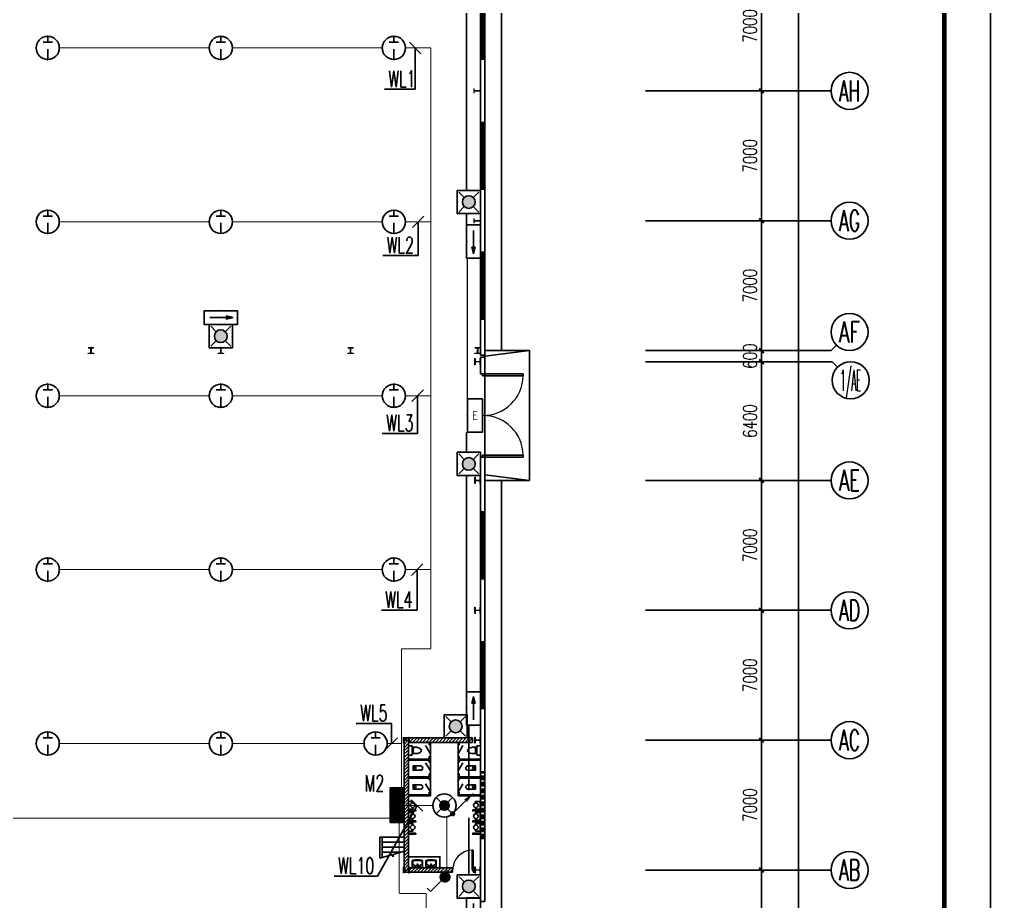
# Model space of a CAD drawing. Extents: x -496980 to 486425, y -292187 to -29437.
# Drawn here: x -43175 to 9196, y -118144 to -70594 of the extents above; entities that cross this region are included whole.
import ezdxf
from ezdxf.enums import TextEntityAlignment as Align

# ---------------------------------------------------------------- set-up
doc = ezdxf.new("R2010")
doc.units = 0
doc.header["$LTSCALE"] = 1000
doc.header["$MEASUREMENT"] = 0
doc.linetypes.add('CENTER2', pattern=[1.125, 0.75, -0.125, 0.125, -0.125])
doc.linetypes.add('DASH', pattern=[0.35, 0.25, -0.1])
for name, color, linetype in [('AXIS', 3, 'Continuous'), ('AXIS_TEXT', 7, 'Continuous'), ('DIM-照明', 3, 'Continuous'), ('EQUIP-照明', 3, 'Continuous'), ('EQUIP-箱柜', 3, 'Continuous'), ('LVTRY', 6, 'Continuous'), ('LWIRE', 4, 'Continuous'), ('PUB_HATCH', 8, 'Continuous'), ('PUB_TITLE', 4, 'Continuous'), ('STAIR', 2, 'Continuous'), ('TEL_TEXT', 7, 'Continuous'), ('WALL', 9, 'Continuous'), ('WINDOW', 4, 'Continuous'), ('WIRE-应急', 1, 'CENTER2'), ('WIRE-照明', 4, 'Continuous'), ('ZDH', 7, 'Continuous'), ('洁具', 7, 'Continuous')]:
    doc.layers.add(name, color=color, linetype=linetype)
doc.layers.add('STXT_XG_THIN', color=2, linetype='Continuous', lineweight=0)
doc.styles.add('_TCH_AXIS', font='COMPLEX', dxfattribs={"bigfont": 'GBCBIG'})
doc.styles.add('_TCH_DIM_T3', font='SIMPLEX', dxfattribs={"width": 0.705882, "bigfont": 'GBCBIG'})
doc.styles.add('_TEL_ATTDEF', font='GBENOR', dxfattribs={"width": 0.8, "height": 3, "bigfont": 'GBCBIG'})
doc.styles.add('_TEL_DIM', font='SIMPLEX', dxfattribs={"width": 0.8, "height": 3.5, "bigfont": 'HZTXT'})
doc.styles.add('COMPLEX', font='COMPLEX')
doc.styles.add('hztxt', font='SIMPLEX', dxfattribs={"width": 0.8, "height": 3.5, "bigfont": 'HZTXT'})
doc.styles.get("Standard").update_dxf_attribs({"font": 'gbenor.shx', "bigfont": 'gbcbig.shx'})
doc.dimstyles.new('_TCH_ARCH&&250', dxfattribs={"dimtxt": 743.75, "dimasz": 250, "dimexe": 625, "dimexo": 750, "dimgap": 250, "dimtad": 1, "dimdec": 0, "dimzin": 0, "dimdsep": 46, "dimtxsty": '_TCH_DIM_T3', "dimblk": 'ARCHTICK', "dimcen": 0.09, "dimclrt": 7, "dimazin": 2, "dimtfac": 1, "dimtdec": 0, "dimtix": 1, "dimtmove": 2, "dimatfit": 3, "dimfxl": 0, "dimtolj": 1, "dimtzin": 0, "dimarcsym": 0})
pattern_1 = [(45, (0, 89.76), (-88.38838, 88.38838), [])]

# ---------------------------------------------------------------- blocks, each defined once
blk = doc.blocks.new('_LV1')
for p, q in [((-280, 0), (280, 0)), ((-280, 0), (-280, -361)), ((280, 0), (280, -361)), ((-280, -29), (280, -29)), ((-251, -356), (-251, -214)), ((0, -29), (-90, -29)), ((-90, -29), (90, -29)), ((251, -356), (251, -215))]:
    blk.add_line(p, q)
for centre, radius in [((-139, -69), 15), ((1, -182), 24.9), ((0, -57), 8), ((139, -69), 15)]:
    blk.add_circle(centre, radius)
for centre, radius, start, end in [((-224, -361), 56, 180, 263.481), ((-223, -214), 28, 133.1543, 180), ((-223, -356), 28, 180, 263.4984), ((0, -452), 354, 46.7581, 133.1543), ((0, 1600), 2029, 263.481, 276.519), ((0, 1600), 1997, 263.4984, 276.5122), ((223, -356), 28, 276.5122, 0), ((224, -361), 56, 276.519, 0), ((223, -215), 28, 0, 46.7581)]:
    blk.add_arc(centre, radius, start, end)
blk = doc.blocks.new('$equip$00002828')
for p, q in [((0.354, 0.354), (-0.354, -0.354)), ((-0.354, 0.354), (0.354, -0.354))]:
    blk.add_line(p, q)
at = {"const_width": 0.04}
blk.add_lwpolyline([(0.5, 0, -1), (-0.5, 0, -1), (0.5, 0, 1)], format="xyb", dxfattribs=at)
for radius in [0.5, 0.2]:
    blk.add_circle((0, 0), radius)
for p in [(0, 0.5), (-0.5, 0), (0.5, 0), (0, -0.5)]:
    blk.add_point(p)
for points in [[(-0.173, 0.1), (0.173, 0.1), (-0.2, 0), (0.2, 0)], [(-0.173, -0.1), (0.173, -0.1), (-0.2, 0), (0.2, 0)], [(-0.1, 0.173), (0.1, 0.173), (-0.173, 0.1), (0.173, 0.1)], [(0, 0.2), (0, 0.2), (-0.1, 0.173), (0.1, 0.173)], [(-0.1, -0.173), (0.1, -0.173), (-0.173, -0.1), (0.173, -0.1)], [(0, -0.2), (0, -0.2), (-0.1, -0.173), (0.1, -0.173)]]:
    blk.add_solid(points)
at = {"color": 7, "style": '_TEL_DIM', "flags": 1}
for tag in ['A', 'REMARK']:
    blk.add_attdef(tag, text='', height=0.00002, dxfattribs=at).set_placement((0, 0), align=Align.MIDDLE_CENTER)
blk = doc.blocks.new('$equip$00001962')
for p, q in [((0.147, 0.356), (0.625, 0.833)), ((0.625, 0.833), (0.766, 0.692))]:
    blk.add_line(p, q)
blk.add_circle((0, 0.208), 0.208)
for p in [(-0.208, 0.208), (0, 0.417), (0, 0), (0.208, 0.208)]:
    blk.add_point(p)
for points in [[(-0.18, 0.313), (0.18, 0.313), (-0.208, 0.208), (0.208, 0.208)], [(-0.18, 0.104), (0.18, 0.104), (-0.208, 0.208), (0.208, 0.208)], [(-0.104, 0.389), (0.104, 0.389), (-0.18, 0.313), (0.18, 0.313)], [(-0.104, 0.028), (0.104, 0.028), (-0.18, 0.104), (0.18, 0.104)], [(0, 0.417), (0, 0.417), (-0.104, 0.389), (0.104, 0.389)], [(0, 0), (0, 0), (-0.104, 0.028), (0.104, 0.028)]]:
    blk.add_solid(points)
at = {"layer": 'TEL_TEXT', "style": '_TEL_DIM', "flags": 1}
blk.add_attdef('A', text='', height=0.00002, dxfattribs=at).set_placement((0, 0), align=Align.MIDDLE_CENTER)
blk = doc.blocks.new('$equip$00002846')
for p, q in [((0, 0.5), (0, 0.25)), ((-0.2, 0.25), (0.2, 0.25)), ((0, -0.05), (0, -0.5))]:
    blk.add_line(p, q)
at = {"const_width": 0.04}
blk.add_lwpolyline([(0.5, 0, -1), (-0.5, 0, -1), (0.5, 0, -1.723757)], format="xyb", dxfattribs=at)
blk.add_circle((0, 0), 0.5)
for p in [(0, 0.5), (-0.5, 0), (0.5, 0), (0, -0.5)]:
    blk.add_point(p)
at = {"color": 7, "style": '_TEL_DIM', "flags": 1}
for tag in ['A', 'REMARK']:
    blk.add_attdef(tag, text='', height=0.00002, dxfattribs=at).set_placement((0, 0), align=Align.MIDDLE_CENTER)
blk = doc.blocks.new('$TelecSys$00000079')
for p, q in [((0.7, 0.7), (0, 0)), ((0.104, 0.104), (0.104, 0.104)), ((-0.104, -0.104), (-0.104, -0.104))]:
    blk.add_line(p, q)
at = {"const_width": 0.142}
blk.add_lwpolyline([(-0.071, 0, 1), (0.071, 0, 1)], format="xyb", close=True, dxfattribs=at)
blk.add_solid([(0.63, 0.77), (0.77, 0.63), (1.15, 1.15)])
at = {"width": 0.8, "flags": 9}
blk.add_attdef('A', (0, 0), '', height=0.00002, dxfattribs=at)
blk = doc.blocks.new('*X30')
at = {"color": 0}
for p, q in [((-250, 33), (-83, 200)), ((-250, 68), (-118, 200)), ((-250, 104), (-154, 200)), ((-250, 139), (-189, 200)), ((-250, 174), (-224, 200)), ((-247, 0), (-47, 200)), ((-212, 0), (-12, 200)), ((-177, 0), (23, 200)), ((-141, 0), (59, 200)), ((-106, 0), (94, 200)), ((-71, 0), (129, 200)), ((-35, 0), (165, 200)), ((0, 0), (200, 200)), ((35, 0), (235, 200)), ((71, 0), (250, 179)), ((106, 0), (250, 144)), ((141, 0), (250, 109)), ((177, 0), (250, 73)), ((212, 0), (250, 38)), ((247, 0), (250, 3))]:
    blk.add_line(p, q, dxfattribs=at)
blk = doc.blocks.new('$equip$00002943')
for p, q in [((-0.75, 0.6), (-0.75, 0)), ((0.75, 0.6), (-0.75, 0.6)), ((0.75, 0), (0.75, 0.6)), ((-0.75, 0), (0.75, 0))]:
    blk.add_line(p, q)
for points, const_width in [([(-0.75, 0.3), (0.75, 0.3)], 0.6), ([(-0.75, 0.6), (-0.75, 0), (0.75, 0), (0.75, 0.6), (-0.75, 0.6), (-0.75, 0)], 0.04)]:
    blk.add_lwpolyline(points, dxfattribs=dict(const_width=const_width))
for p in [(0, 0.6), (-0.75, 0.3), (0, 0), (0.75, 0.3)]:
    blk.add_point(p)
at = {"xscale": 0.00300000000061118, "yscale": 0.00300000000061118, "zscale": 0.003}
blk.add_blockref('*X30', (0, 0), dxfattribs=at)
at = {"color": 7, "style": '_TEL_DIM', "flags": 1}
for tag in ['A', 'REMARK']:
    blk.add_attdef(tag, text='', height=0.00002, dxfattribs=at).set_placement((0, 0), align=Align.MIDDLE_CENTER)
blk = doc.blocks.new('$equip$00002534')
for p, q in [((-0.72, 0.66), (-0.72, 0)), ((0.72, 0.66), (-0.72, 0.66)), ((0.72, 0), (0.72, 0.66)), ((-0.72, 0), (0.72, 0))]:
    blk.add_line(p, q)
at = {"const_width": 0.04}
blk.add_lwpolyline([(-0.72, 0.66), (-0.72, 0), (0.72, 0), (0.72, 0.66), (-0.72, 0.66), (-0.72, 0)], dxfattribs=at)
for p in [(0, 0.66), (-0.72, 0.33), (0, 0), (0.72, 0.33)]:
    blk.add_point(p)
at = {"color": 7, "style": '_TEL_DIM'}
blk.add_attdef('$TEXT$', text='', height=0.4, dxfattribs=at).set_placement((0, 0.33), align=Align.MIDDLE_CENTER)
at = {"color": 7, "style": '_TEL_DIM', "flags": 1}
blk.add_attdef('A', text='', height=0.00002, dxfattribs=at).set_placement((0, 0), align=Align.MIDDLE_CENTER)
blk = doc.blocks.new('$equip$00002604')
blk.add_hatch(color=256).paths.add_polyline_path([(0.275, 0.5, 1), (-0.274, 0.5, 1)])
for p, q in [((-0.429, 0.929), (-0.194, 0.694)), ((0.194, 0.694), (0.429, 0.929)), ((-0.429, 0.071), (-0.194, 0.306)), ((0.194, 0.306), (0.429, 0.071))]:
    blk.add_line(p, q)
at = {"const_width": 0.04}
blk.add_lwpolyline([(-0.5, 1), (-0.5, 0), (0.5, 0), (0.5, 1), (-0.5, 1), (-0.5, 0)], dxfattribs=at)
blk.add_lwpolyline([(-0.5, 1), (-0.5, 0), (0.5, 0), (0.5, 1)], close=True)
blk.add_circle((0, 0.5), 0.275)
for p in [(0, 1), (-0.5, 0.5), (0.5, 0.5), (0, 0)]:
    blk.add_point(p)
at = {"color": 7, "style": '_TEL_DIM', "flags": 1}
blk.add_attdef('A', text='', height=0.000025, dxfattribs=at).set_placement((0, 0), align=Align.MIDDLE_CENTER)
blk = doc.blocks.new('$equip$00002541')
blk.add_hatch(color=256).paths.add_polyline_path([(-0.24, 0.372), (-0.528, 0.3), (-0.24, 0.228)])
for p, q in [((-0.72, 0.6), (-0.72, 0)), ((0.72, 0.6), (-0.72, 0.6)), ((0.72, 0), (0.72, 0.6)), ((-0.72, 0), (0.72, 0)), ((-0.24, 0.372), (-0.528, 0.3)), ((-0.528, 0.3), (-0.24, 0.228)), ((-0.24, 0.372), (-0.24, 0.228))]:
    blk.add_line(p, q)
at = {"color": 7}
blk.add_line((-0.48, 0.3), (0.48, 0.3), dxfattribs=at)
at = {"const_width": 0.04}
blk.add_lwpolyline([(-0.72, 0.6), (-0.72, 0), (0.72, 0), (0.72, 0.6), (-0.72, 0.6), (-0.72, 0)], dxfattribs=at)
for p in [(0, 0.6), (-0.72, 0.3), (0, 0), (0.72, 0.3)]:
    blk.add_point(p)
at = {"color": 7, "style": '_TEL_DIM', "flags": 1}
blk.add_attdef('A', text='', height=0.00002, dxfattribs=at).set_placement((0, 0), align=Align.MIDDLE_CENTER)
blk = doc.blocks.new('$equip$00002540')
blk.add_hatch(color=256).paths.add_polyline_path([(0.24, 0.372), (0.24, 0.228), (0.528, 0.3)])
for p, q in [((-0.72, 0.6), (-0.72, 0)), ((0.72, 0.6), (-0.72, 0.6)), ((0.72, 0), (0.72, 0.6)), ((-0.72, 0), (0.72, 0)), ((0.24, 0.372), (0.24, 0.228)), ((0.528, 0.3), (0.24, 0.372)), ((0.24, 0.228), (0.528, 0.3))]:
    blk.add_line(p, q)
at = {"color": 7}
blk.add_line((-0.48, 0.3), (0.48, 0.3), dxfattribs=at)
at = {"const_width": 0.04}
blk.add_lwpolyline([(-0.72, 0.6), (-0.72, 0), (0.72, 0), (0.72, 0.6), (-0.72, 0.6), (-0.72, 0)], dxfattribs=at)
for p in [(0, 0.6), (-0.72, 0.3), (0, 0), (0.72, 0.3)]:
    blk.add_point(p)
at = {"color": 7, "style": '_TEL_DIM', "flags": 1}
blk.add_attdef('A', text='', height=0.00002, dxfattribs=at).set_placement((0, 0), align=Align.MIDDLE_CENTER)
blk = doc.blocks.new('_ArchTick')
at = {"color": 0, "linetype": 'ByBlock', "const_width": 0.4}
blk.add_lwpolyline([(-0.5, -0.5), (0.5, 0.5)], dxfattribs=at)
blk = doc.blocks.new('*D397')
at = {"layer": 'AXIS', "color": 0, "lineweight": -2}
for p, q in [((-8658, -116444), (-2533, -116444)), ((-3158, -123444), (-3158, -116444)), ((-8658, -123444), (-2533, -123444))]:
    blk.add_line(p, q, dxfattribs=at)
at = {"layer": 'Defpoints', "color": 0}
for p in [(-9408, -116444), (-3158, -116444), (-9408, -123444)]:
    blk.add_point(p, dxfattribs=at)
at = {"layer": 'AXIS', "color": 0, "lineweight": -2, "xscale": 250, "yscale": 250, "zscale": 250}
for p, rotation in [((-3158, -116444), 90), ((-3158, -123444), 270)]:
    blk.add_blockref('_ArchTick', p, dxfattribs=dict(at, rotation=rotation))
at = {"layer": 'AXIS', "color": 7, "insert": (-3780, -119944), "char_height": 743.8, "attachment_point": 5, "rotation": 90, "style": '_TCH_DIM_T3'}
blk.add_mtext('\\A1;7000', dxfattribs=at)
blk = doc.blocks.new('*D398')
at = {"layer": 'AXIS', "color": 0, "lineweight": -2}
for p, q in [((-8658, -109444), (-2533, -109444)), ((-3158, -116444), (-3158, -109444)), ((-8658, -116444), (-2533, -116444))]:
    blk.add_line(p, q, dxfattribs=at)
at = {"layer": 'Defpoints', "color": 0}
for p in [(-9408, -109444), (-3158, -109444), (-9408, -116444)]:
    blk.add_point(p, dxfattribs=at)
at = {"layer": 'AXIS', "color": 0, "lineweight": -2, "xscale": 250, "yscale": 250, "zscale": 250}
for p, rotation in [((-3158, -109444), 90), ((-3158, -116444), 270)]:
    blk.add_blockref('_ArchTick', p, dxfattribs=dict(at, rotation=rotation))
at = {"layer": 'AXIS', "color": 7, "insert": (-3780, -112944), "char_height": 743.8, "attachment_point": 5, "rotation": 90, "style": '_TCH_DIM_T3'}
blk.add_mtext('\\A1;7000', dxfattribs=at)
blk = doc.blocks.new('*D399')
at = {"layer": 'AXIS', "color": 0, "lineweight": -2}
for p, q in [((-8658, -102444), (-2533, -102444)), ((-3158, -109444), (-3158, -102444)), ((-8658, -109444), (-2533, -109444))]:
    blk.add_line(p, q, dxfattribs=at)
at = {"layer": 'Defpoints', "color": 0}
for p in [(-9408, -102444), (-3158, -102444), (-9408, -109444)]:
    blk.add_point(p, dxfattribs=at)
at = {"layer": 'AXIS', "color": 0, "lineweight": -2, "xscale": 250, "yscale": 250, "zscale": 250}
for p, rotation in [((-3158, -102444), 90), ((-3158, -109444), 270)]:
    blk.add_blockref('_ArchTick', p, dxfattribs=dict(at, rotation=rotation))
at = {"layer": 'AXIS', "color": 7, "insert": (-3780, -105944), "char_height": 743.8, "attachment_point": 5, "rotation": 90, "style": '_TCH_DIM_T3'}
blk.add_mtext('\\A1;7000', dxfattribs=at)
blk = doc.blocks.new('*D400')
at = {"layer": 'AXIS', "color": 0, "lineweight": -2}
for p, q in [((-8658, -95444), (-2533, -95444)), ((-3158, -102444), (-3158, -95444)), ((-8658, -102444), (-2533, -102444))]:
    blk.add_line(p, q, dxfattribs=at)
at = {"layer": 'Defpoints', "color": 0}
for p in [(-9408, -95444), (-3158, -95444), (-9408, -102444)]:
    blk.add_point(p, dxfattribs=at)
at = {"layer": 'AXIS', "color": 0, "lineweight": -2, "xscale": 250, "yscale": 250, "zscale": 250}
for p, rotation in [((-3158, -95444), 90), ((-3158, -102444), 270)]:
    blk.add_blockref('_ArchTick', p, dxfattribs=dict(at, rotation=rotation))
at = {"layer": 'AXIS', "color": 7, "insert": (-3780, -98944), "char_height": 743.8, "attachment_point": 5, "rotation": 90, "style": '_TCH_DIM_T3'}
blk.add_mtext('\\A1;7000', dxfattribs=at)
blk = doc.blocks.new('*D401')
at = {"layer": 'AXIS', "color": 0, "lineweight": -2}
for p, q in [((-8658, -89044), (-2533, -89044)), ((-3158, -95444), (-3158, -89044)), ((-8658, -95444), (-2533, -95444))]:
    blk.add_line(p, q, dxfattribs=at)
at = {"layer": 'Defpoints', "color": 0}
for p in [(-9408, -89044), (-3158, -89044), (-9408, -95444)]:
    blk.add_point(p, dxfattribs=at)
at = {"layer": 'AXIS', "color": 0, "lineweight": -2, "xscale": 250, "yscale": 250, "zscale": 250}
for p, rotation in [((-3158, -89044), 90), ((-3158, -95444), 270)]:
    blk.add_blockref('_ArchTick', p, dxfattribs=dict(at, rotation=rotation))
at = {"layer": 'AXIS', "color": 7, "insert": (-3780, -92244), "char_height": 743.8, "attachment_point": 5, "rotation": 90, "style": '_TCH_DIM_T3'}
blk.add_mtext('\\A1;6400', dxfattribs=at)
blk = doc.blocks.new('*D402')
at = {"layer": 'AXIS', "color": 0, "lineweight": -2}
for p, q in [((-8658, -88444), (-2533, -88444)), ((-3158, -88444), (-3158, -88194)), ((-3158, -89044), (-3158, -88444)), ((-8658, -89044), (-2533, -89044)), ((-3158, -89044), (-3158, -89294))]:
    blk.add_line(p, q, dxfattribs=at)
at = {"layer": 'Defpoints', "color": 0}
for p in [(-9408, -88444), (-3158, -88444), (-9408, -89044)]:
    blk.add_point(p, dxfattribs=at)
at = {"layer": 'AXIS', "color": 0, "lineweight": -2, "xscale": 250, "yscale": 250, "zscale": 250}
for p, rotation in [((-3158, -88444), 270), ((-3158, -89044), 90)]:
    blk.add_blockref('_ArchTick', p, dxfattribs=dict(at, rotation=rotation))
at = {"layer": 'AXIS', "color": 7, "insert": (-3780, -88744), "char_height": 743.8, "attachment_point": 5, "rotation": 90, "style": '_TCH_DIM_T3'}
blk.add_mtext('\\A1;600', dxfattribs=at)
blk = doc.blocks.new('*D403')
at = {"layer": 'AXIS', "color": 0, "lineweight": -2}
for p, q in [((-8658, -81444), (-2533, -81444)), ((-3158, -88444), (-3158, -81444)), ((-8658, -88444), (-2533, -88444))]:
    blk.add_line(p, q, dxfattribs=at)
at = {"layer": 'Defpoints', "color": 0}
for p in [(-9408, -81444), (-3158, -81444), (-9408, -88444)]:
    blk.add_point(p, dxfattribs=at)
at = {"layer": 'AXIS', "color": 0, "lineweight": -2, "xscale": 250, "yscale": 250, "zscale": 250}
for p, rotation in [((-3158, -81444), 90), ((-3158, -88444), 270)]:
    blk.add_blockref('_ArchTick', p, dxfattribs=dict(at, rotation=rotation))
at = {"layer": 'AXIS', "color": 7, "insert": (-3780, -84944), "char_height": 743.8, "attachment_point": 5, "rotation": 90, "style": '_TCH_DIM_T3'}
blk.add_mtext('\\A1;7000', dxfattribs=at)
blk = doc.blocks.new('*D404')
at = {"layer": 'AXIS', "color": 0, "lineweight": -2}
for p, q in [((-8658, -74444), (-2533, -74444)), ((-3158, -81444), (-3158, -74444)), ((-8658, -81444), (-2533, -81444))]:
    blk.add_line(p, q, dxfattribs=at)
at = {"layer": 'Defpoints', "color": 0}
for p in [(-9408, -74444), (-3158, -74444), (-9408, -81444)]:
    blk.add_point(p, dxfattribs=at)
at = {"layer": 'AXIS', "color": 0, "lineweight": -2, "xscale": 250, "yscale": 250, "zscale": 250}
for p, rotation in [((-3158, -74444), 90), ((-3158, -81444), 270)]:
    blk.add_blockref('_ArchTick', p, dxfattribs=dict(at, rotation=rotation))
at = {"layer": 'AXIS', "color": 7, "insert": (-3780, -77944), "char_height": 743.8, "attachment_point": 5, "rotation": 90, "style": '_TCH_DIM_T3'}
blk.add_mtext('\\A1;7000', dxfattribs=at)
blk = doc.blocks.new('*D405')
at = {"layer": 'AXIS', "color": 0, "lineweight": -2}
for p, q in [((-8658, -67444), (-2533, -67444)), ((-3158, -74444), (-3158, -67444)), ((-8658, -74444), (-2533, -74444))]:
    blk.add_line(p, q, dxfattribs=at)
at = {"layer": 'Defpoints', "color": 0}
for p in [(-9408, -67444), (-3158, -67444), (-9408, -74444)]:
    blk.add_point(p, dxfattribs=at)
at = {"layer": 'AXIS', "color": 0, "lineweight": -2, "xscale": 250, "yscale": 250, "zscale": 250}
for p, rotation in [((-3158, -67444), 90), ((-3158, -74444), 270)]:
    blk.add_blockref('_ArchTick', p, dxfattribs=dict(at, rotation=rotation))
at = {"layer": 'AXIS', "color": 7, "insert": (-3780, -70944), "char_height": 743.8, "attachment_point": 5, "rotation": 90, "style": '_TCH_DIM_T3'}
blk.add_mtext('\\A1;7000', dxfattribs=at)
blk = doc.blocks.new('*D407')
at = {"layer": 'AXIS', "color": 0, "lineweight": -2}
for p, q in [((-8658, -67204), (-533, -67204)), ((-1158, -249684), (-1158, -67204)), ((-8658, -249684), (-533, -249684))]:
    blk.add_line(p, q, dxfattribs=at)
at = {"layer": 'Defpoints', "color": 0}
for p in [(-9408, -67204), (-1158, -67204), (-9408, -249684)]:
    blk.add_point(p, dxfattribs=at)
at = {"layer": 'AXIS', "color": 0, "lineweight": -2, "xscale": 250, "yscale": 250, "zscale": 250}
for p, rotation in [((-1158, -67204), 90), ((-1158, -249684), 270)]:
    blk.add_blockref('_ArchTick', p, dxfattribs=dict(at, rotation=rotation))
at = {"layer": 'AXIS', "color": 7, "insert": (-1780, -158444), "char_height": 743.8, "attachment_point": 5, "rotation": 90, "style": '_TCH_DIM_T3'}
blk.add_mtext('\\A1;182480', dxfattribs=at)
blk = doc.blocks.new('$TCHSYS$WIN2D')
for p, q in [((-0.5, 0.5), (0.5, 0.5)), ((-0.5, 0.5), (-0.5, -0.5)), ((0.5, 0.5), (0.5, -0.5)), ((0.5, 0.167), (-0.5, 0.167)), ((0.5, -0.167), (-0.5, -0.167)), ((-0.5, -0.5), (0.5, -0.5))]:
    blk.add_line(p, q)
blk = doc.blocks.new('_AXISO')
blk.add_circle((0, 0), 0.5)
at = {"layer": 'AXIS_TEXT', "style": 'COMPLEX', "width": 1.041667}
blk.add_attdef('A', text='', height=0.56, dxfattribs=at).set_placement((-0.25, -0.28), (0.25, -0.28), align=Align.FIT)
blk = doc.blocks.new('$DorLib2D$00000002')
for p, q in [((-0.5, 0), (-0.5, 0.4875)), ((-0.475, 0.4875), (-0.5, 0.4875)), ((-0.475, 0), (-0.475, 0.4875)), ((0.475, 0), (0.475, 0.4875)), ((0.475, 0.4875), (0.5, 0.4875)), ((0.5, 0), (0.5, 0.4875)), ((-0.5, 0), (-0.475, 0)), ((0.5, 0), (0.475, 0))]:
    blk.add_line(p, q)
at = {"lineweight": 13}
for centre, start, end in [((-0.4875, 0), 0, 88.53072), ((0.4875, 0), 91.46928, 180)]:
    blk.add_arc(centre, 0.4875, start, end, dxfattribs=at)
blk = doc.blocks.new('$DorLib2D$00000001')
for p, q in [((0.45, 0.975), (0.5, 0.975)), ((0.45, 0), (0.45, 0.975)), ((0.5, 0), (0.5, 0.975)), ((0.5, 0), (0.45, 0))]:
    blk.add_line(p, q)
at = {"lineweight": 13}
blk.add_arc((0.475, 0), 0.975, 91.4693, 180, dxfattribs=at)
blk = doc.blocks.new('$plan$00002826')
at = {"layer": '洁具', "color": 7}
blk.add_line((-260, -140), (-260, 140), dxfattribs=at)
at = {"layer": '洁具'}
blk.add_line((-200, 170), (-200, -170), dxfattribs=at)
blk.add_lwpolyline([(-650, 92, 0.537872), (-650, -92, 0.149947), (-430, -170), (-200, -170), (-200, -220, 0.414214), (-170, -250), (-30, -250, 0.414214), (0, -220), (0, 220, 0.414214), (-30, 250), (-170, 250, 0.414214), (-200, 220), (-200, 170), (-430, 170, 0.149947)], format="xyb", close=True, dxfattribs=at)
at = {"layer": '洁具', "color": 7}
for centre, start, end in [((-413, -227), 67.4505, 91.4725), ((-413, 227), 268.6339, 292.5495)]:
    blk.add_arc(centre, 398, start, end, dxfattribs=at)

msp = doc.modelspace()

# ---------------------------------------------------------------- hatches: boundary and pattern name
at = {"layer": 'PUB_HATCH'}
h = msp.add_hatch(dxfattribs=at)
h.set_pattern_fill('普通砖', color=256, scale=50, style=0)
h.set_pattern_definition(pattern_1)
h.paths.add_polyline_path([(-18745.6, -109324.2), (-22435.2, -109324.2), (-22195.2, -109564.2), (-18745.6, -109564.2)])
h = msp.add_hatch(dxfattribs=at)
h.set_pattern_fill('普通砖', color=256, scale=50, style=0)
h.set_pattern_definition(pattern_1)
h.paths.add_polyline_path([(-22195.2, -109564.2), (-22435.2, -109324.2), (-22435.2, -116564.2), (-22195.2, -116324.2)])
h = msp.add_hatch(dxfattribs=at)
h.set_pattern_fill('普通砖', color=256, scale=50, style=0)
h.set_pattern_definition(pattern_1)
h.paths.add_polyline_path([(-22435.2, -116564.2), (-19813.7, -116564.2), (-19813.7, -116324.2), (-22195.2, -116324.2)])
h = msp.add_hatch(dxfattribs=at)
h.set_pattern_fill('普通砖', color=256, scale=50, style=0)
h.set_pattern_definition(pattern_1)
h.paths.add_polyline_path([(-18605, -116324.2), (-18713.7, -116324.2), (-18713.7, -116564.2), (-18605, -116564.2)])

# ---------------------------------------------------------------- linework, layer by layer
at = {"color": 2}
for points in [[(-25315.2, -66304.2), (-17175.2, -66304.2), (-17175.2, -88444.2)], [(-17175.2, -95444.2), (-17175.2, -121044.2)]]:
    msp.add_lwpolyline(points, dxfattribs=at)
for points in [[(-22195.2, -113204.3), (-22195.2, -113255.4), (-21799.3, -113255.4), (-21799.3, -113204.3)], [(-18335.2, -113204.3), (-18335.2, -113255.4), (-18731, -113255.4), (-18731, -113204.3)], [(-22195.2, -113800.8), (-22195.2, -113851.9), (-21799.3, -113851.9), (-21799.3, -113800.8)], [(-18335.2, -113800.8), (-18335.2, -113851.9), (-18731, -113851.9), (-18731, -113800.8)], [(-22195.2, -114465.2), (-22195.2, -114516.3), (-21799.3, -114516.3), (-21799.3, -114465.2)], [(-18335.2, -114465.2), (-18335.2, -114516.3), (-18731, -114516.3), (-18731, -114465.2)]]:
    msp.add_lwpolyline(points, close=True)
msp.add_lwpolyline([(-22195.2, -116324.2), (-22195.2, -115724.2), (-20495.2, -115724.2), (-20495.2, -116324.2)])
at = {"layer": 'AXIS'}
for p, q in [((-9408.5, -74444.2), (591.5, -74444.2)), ((-9408.5, -81444.2), (591.5, -81444.2)), ((-9408.5, -88444.2), (591.5, -88444.2)), ((884.4, -88151.3), (591.5, -88444.2)), ((-9408.5, -89044.2), (653.6, -89044.2)), ((946.5, -89337.1), (653.6, -89044.2)), ((-9408.5, -95444.2), (591.5, -95444.2)), ((-9408.5, -102444.2), (591.5, -102444.2)), ((-9408.5, -109444.2), (591.5, -109444.2)), ((-9408.5, -116444.2), (591.5, -116444.2))]:
    msp.add_line(p, q, dxfattribs=at)
at = {"layer": 'DIM-照明'}
for p, q in [((-22137.9, -71821.5), (-21519.1, -72440.2)), ((-21366.1, -81194.8), (-21984.9, -81813.6)), ((-21391.1, -90568.2), (-22009.9, -91186.9)), ((-21416.6, -99941.5), (-22035.4, -100560.2)), ((-22793.1, -109314.8), (-23411.9, -109933.6)), ((-22043.9, -112659.8), (-21425.1, -113278.6))]:
    msp.add_line(p, q, dxfattribs=at)
for points in [[(-21828.5, -72130.9), (-21828.5, -74361)], [(-21828.5, -74361), (-23492.7, -74361)], [(-21675.5, -81504.2), (-21675.5, -83322)], [(-21675.5, -83322), (-23579.7, -83322)], [(-21700.5, -90877.5), (-21700.5, -92910.5)], [(-21700.5, -92910.5), (-23604.7, -92910.5)], [(-21726, -100250.9), (-21726, -102428)], [(-21726, -102428), (-23656.8, -102428)], [(-23102.5, -108547.5), (-25006.7, -108547.5)], [(-23102.5, -109624.2), (-23102.5, -108547.5)], [(-21734.5, -112969.2), (-23872, -116774.5)], [(-23872, -116774.5), (-26202.8, -116774.5)]]:
    msp.add_lwpolyline(points, dxfattribs=at)
at = {"layer": 'PUB_TITLE'}
msp.add_lwpolyline([(-139303.5, -29436.9), (-139303.5, -292186.9), (9196.5, -292186.9), (9196.5, -29436.9)], close=True, dxfattribs=at)
at = {"layer": 'PUB_TITLE', "const_width": 250}
msp.add_lwpolyline([(-136803.5, -35686.9), (-136803.5, -289686.9), (6696.5, -289686.9), (6696.5, -35686.9)], close=True, dxfattribs=at)
at = {"layer": 'STAIR'}
for p, q in [((-15675.2, -88444.2), (-18075.2, -88444.2)), ((-18075.2, -95444.2), (-18075.2, -88444.2)), ((-18075.2, -88744.2), (-15675.2, -88444.2)), ((-15675.2, -95444.2), (-15675.2, -88444.2)), ((-18075.2, -95144.2), (-15675.2, -95444.2)), ((-15675.2, -95444.2), (-18075.2, -95444.2)), ((-23735.2, -115808.2), (-23735.2, -114674.2)), ((-23735.2, -114674.2), (-23615.2, -114674.2)), ((-23615.2, -115773.3), (-23615.2, -114674.2)), ((-23615.2, -114674.2), (-22435.2, -114674.2)), ((-22435.2, -115430.2), (-22435.2, -114674.2)), ((-23615.2, -114944.2), (-22435.2, -114944.2)), ((-23615.2, -115214.2), (-22435.2, -115214.2)), ((-23171.4, -115644.3), (-23735.2, -115808.2)), ((-23615.2, -115484.2), (-22620.9, -115484.2)), ((-23015.2, -115734.7), (-23174.1, -115517.6)), ((-23174.1, -115517.6), (-23171.4, -115644.3)), ((-22435.2, -115430.2), (-23018.1, -115599.7)), ((-23018.1, -115599.7), (-23015.2, -115734.7)), ((-23615.2, -115754.2), (-23549.4, -115754.2))]:
    msp.add_line(p, q, dxfattribs=at)
at = {"layer": 'STXT_XG_THIN', "color": 2}
for points in [[(-18665.2, -74334.2), (-18665.2, -74554.2), (-18655, -74554.2), (-18655, -74447.1), (-18325.4, -74447.1), (-18325.4, -74554.2), (-18315.2, -74554.2), (-18315.2, -74334.2), (-18325.4, -74334.2), (-18325.4, -74441.3), (-18655, -74441.3), (-18655, -74334.2), (-18665.2, -74334.2)], [(-18665.2, -81334.2), (-18665.2, -81554.2), (-18655, -81554.2), (-18655, -81447.1), (-18325.4, -81447.1), (-18325.4, -81554.2), (-18315.2, -81554.2), (-18315.2, -81334.2), (-18325.4, -81334.2), (-18325.4, -81441.3), (-18655, -81441.3), (-18655, -81334.2), (-18665.2, -81334.2)], [(-39165.2, -88594.2), (-39465.2, -88594.2), (-39465.2, -88584), (-39318.1, -88584), (-39318.1, -88304.4), (-39465.2, -88304.4), (-39465.2, -88294.2), (-39165.2, -88294.2), (-39165.2, -88304.4), (-39312.3, -88304.4), (-39312.3, -88584), (-39165.2, -88584), (-39165.2, -88594.2)], [(-32165.2, -88594.2), (-32465.2, -88594.2), (-32465.2, -88584), (-32318.1, -88584), (-32318.1, -88304.4), (-32465.2, -88304.4), (-32465.2, -88294.2), (-32165.2, -88294.2), (-32165.2, -88304.4), (-32312.3, -88304.4), (-32312.3, -88584), (-32165.2, -88584), (-32165.2, -88594.2)], [(-25165.2, -88594.2), (-25465.2, -88594.2), (-25465.2, -88584), (-25318.1, -88584), (-25318.1, -88304.4), (-25465.2, -88304.4), (-25465.2, -88294.2), (-25165.2, -88294.2), (-25165.2, -88304.4), (-25312.3, -88304.4), (-25312.3, -88584), (-25165.2, -88584), (-25165.2, -88594.2)], [(-18315.2, -88594.2), (-18615.2, -88594.2), (-18615.2, -88584), (-18468.1, -88584), (-18468.1, -88304.4), (-18615.2, -88304.4), (-18615.2, -88294.2), (-18315.2, -88294.2), (-18315.2, -88304.4), (-18462.3, -88304.4), (-18462.3, -88584), (-18315.2, -88584), (-18315.2, -88594.2)], [(-18615.2, -89214.2), (-18615.2, -88874.2), (-18605, -88874.2), (-18605, -89041.3), (-18325.4, -89041.3), (-18325.4, -88874.2), (-18315.2, -88874.2), (-18315.2, -89214.2), (-18325.4, -89214.2), (-18325.4, -89047.1), (-18605, -89047.1), (-18605, -89214.2), (-18615.2, -89214.2)], [(-18615.2, -95614.2), (-18615.2, -95274.2), (-18605, -95274.2), (-18605, -95441.3), (-18325.4, -95441.3), (-18325.4, -95274.2), (-18315.2, -95274.2), (-18315.2, -95614.2), (-18325.4, -95614.2), (-18325.4, -95447.1), (-18605, -95447.1), (-18605, -95614.2), (-18615.2, -95614.2)], [(-18615.2, -102614.2), (-18615.2, -102274.2), (-18605, -102274.2), (-18605, -102441.3), (-18325.4, -102441.3), (-18325.4, -102274.2), (-18315.2, -102274.2), (-18315.2, -102614.2), (-18325.4, -102614.2), (-18325.4, -102447.1), (-18605, -102447.1), (-18605, -102614.2), (-18615.2, -102614.2)], [(-22465.2, -109614.2), (-22465.2, -109274.2), (-22455, -109274.2), (-22455, -109441.3), (-22175.4, -109441.3), (-22175.4, -109274.2), (-22165.2, -109274.2), (-22165.2, -109614.2), (-22175.4, -109614.2), (-22175.4, -109447.1), (-22455, -109447.1), (-22455, -109614.2), (-22465.2, -109614.2)], [(-18615.2, -109614.2), (-18615.2, -109274.2), (-18605, -109274.2), (-18605, -109441.3), (-18325.4, -109441.3), (-18325.4, -109274.2), (-18315.2, -109274.2), (-18315.2, -109614.2), (-18325.4, -109614.2), (-18325.4, -109447.1), (-18605, -109447.1), (-18605, -109614.2), (-18615.2, -109614.2)], [(-22465.2, -116614.2), (-22465.2, -116274.2), (-22455, -116274.2), (-22455, -116441.3), (-22175.4, -116441.3), (-22175.4, -116274.2), (-22165.2, -116274.2), (-22165.2, -116614.2), (-22175.4, -116614.2), (-22175.4, -116447.1), (-22455, -116447.1), (-22455, -116614.2), (-22465.2, -116614.2)], [(-18615.2, -116614.2), (-18615.2, -116274.2), (-18605, -116274.2), (-18605, -116441.3), (-18325.4, -116441.3), (-18325.4, -116274.2), (-18315.2, -116274.2), (-18315.2, -116614.2), (-18325.4, -116614.2), (-18325.4, -116447.1), (-18605, -116447.1), (-18605, -116614.2), (-18615.2, -116614.2)]]:
    msp.add_lwpolyline(points, dxfattribs=at)
at = {"layer": 'WALL', "color": 5}
for p, q in [((-18075.2, -72744.2), (-18315.2, -72744.2)), ((-18315.2, -72744.2), (-18315.2, -76144.2)), ((-18075.2, -76144.2), (-18075.2, -72744.2)), ((-18315.2, -76144.2), (-18075.2, -76144.2)), ((-18075.2, -79744.2), (-18315.2, -79744.2)), ((-18315.2, -79744.2), (-18315.2, -83144.2)), ((-18075.2, -83144.2), (-18075.2, -79744.2)), ((-18315.2, -83144.2), (-18075.2, -83144.2)), ((-18075.2, -86744.2), (-18315.2, -86744.2)), ((-18315.2, -86744.2), (-18315.2, -88694.2)), ((-18075.2, -88694.2), (-18075.2, -86744.2)), ((-18315.2, -88694.2), (-18075.2, -88694.2)), ((-18315.2, -88794.2), (-18315.2, -89694.2)), ((-18075.2, -88794.2), (-18315.2, -88794.2)), ((-18075.2, -89694.2), (-18075.2, -88794.2)), ((-18315.2, -89694.2), (-18075.2, -89694.2)), ((-18075.2, -94194.2), (-18315.2, -94194.2)), ((-18315.2, -94194.2), (-18315.2, -97144.2)), ((-18075.2, -97144.2), (-18075.2, -94194.2)), ((-18315.2, -97144.2), (-18075.2, -97144.2)), ((-18075.2, -100744.2), (-18315.2, -100744.2)), ((-18315.2, -100744.2), (-18315.2, -104144.2)), ((-18075.2, -104144.2), (-18075.2, -100744.2)), ((-18315.2, -104144.2), (-18075.2, -104144.2)), ((-18075.2, -107744.2), (-18315.2, -107744.2)), ((-18315.2, -107744.2), (-18315.2, -118144.2)), ((-18075.2, -118144.2), (-18075.2, -107744.2)), ((-18745.6, -109324.2), (-22435.2, -109324.2)), ((-22435.2, -109324.2), (-22435.2, -116564.2)), ((-18745.6, -109564.2), (-18745.6, -109324.2)), ((-18745.6, -109564.2), (-22195.2, -109564.2)), ((-22195.2, -109564.2), (-22195.2, -116324.2)), ((-22435.2, -116564.2), (-19813.7, -116564.2)), ((-19813.7, -116324.2), (-22195.2, -116324.2)), ((-19813.7, -116564.2), (-19813.7, -116324.2)), ((-18605, -116324.2), (-18713.7, -116324.2)), ((-18713.7, -116324.2), (-18713.7, -116564.2)), ((-18713.7, -116564.2), (-18605, -116564.2)), ((-18605, -116564.2), (-18605, -116324.2)), ((-18315.2, -118144.2), (-18075.2, -118144.2))]:
    msp.add_line(p, q, dxfattribs=at)
at = {"layer": 'WINDOW'}
for p, q in [((-21015.2, -110174.2), (-21267.8, -109730.6)), ((-21075.2, -109694.2), (-21075.2, -109564.2)), ((-21015.2, -109694.2), (-21075.2, -109694.2)), ((-21015.2, -109894.2), (-21015.2, -109564.2)), ((-21015.2, -109894.2), (-21015.2, -112444.2)), ((-19515.2, -109894.2), (-19515.2, -109564.2)), ((-19515.2, -109694.2), (-19455.2, -109694.2)), ((-19515.2, -110174.2), (-19262.5, -109730.6)), ((-19515.2, -109894.2), (-19515.2, -112444.2)), ((-19455.2, -109694.2), (-19455.2, -109564.2)), ((-21075.2, -110464.2), (-22195.2, -110464.2)), ((-21075.2, -110464.2), (-21075.2, -110324.2)), ((-21015.2, -110324.2), (-21075.2, -110324.2)), ((-21015.2, -110624.2), (-21015.2, -110324.2)), ((-19515.2, -110324.2), (-19455.2, -110324.2)), ((-19515.2, -110624.2), (-19515.2, -110324.2)), ((-19455.2, -110464.2), (-19455.2, -110324.2)), ((-19455.2, -110464.2), (-18335.2, -110464.2)), ((-21075.2, -110524.2), (-22195.2, -110524.2)), ((-21015.2, -111104.2), (-21267.8, -110660.6)), ((-21075.2, -110624.2), (-21075.2, -110524.2)), ((-21015.2, -110624.2), (-21075.2, -110624.2)), ((-19515.2, -110624.2), (-19455.2, -110624.2)), ((-19515.2, -111104.2), (-19262.5, -110660.6)), ((-19455.2, -110524.2), (-18335.2, -110524.2)), ((-19455.2, -110624.2), (-19455.2, -110524.2)), ((-21075.2, -111424.2), (-22195.2, -111424.2)), ((-21075.2, -111484.2), (-22195.2, -111484.2)), ((-21075.2, -111424.2), (-21075.2, -111254.2)), ((-21015.2, -111254.2), (-21075.2, -111254.2)), ((-21075.2, -111584.2), (-21075.2, -111484.2)), ((-19515.2, -111254.2), (-19455.2, -111254.2)), ((-19455.2, -111424.2), (-19455.2, -111254.2)), ((-19455.2, -111424.2), (-18335.2, -111424.2)), ((-19455.2, -111484.2), (-18335.2, -111484.2)), ((-19455.2, -111584.2), (-19455.2, -111484.2)), ((-21015.2, -112244.2), (-21267.8, -111800.6)), ((-21015.2, -111584.2), (-21075.2, -111584.2)), ((-19515.2, -111584.2), (-19455.2, -111584.2)), ((-19515.2, -112244.2), (-19262.5, -111800.6)), ((-21075.2, -112384.2), (-22195.2, -112384.2)), ((-21075.2, -112384.2), (-22195.2, -112384.2)), ((-21075.2, -112384.2), (-22195.2, -112384.2)), ((-21075.2, -112444.2), (-22195.2, -112444.2)), ((-21015.2, -112444.2), (-22195.2, -112444.2)), ((-21075.2, -112444.2), (-22195.2, -112444.2)), ((-21075.2, -112384.2), (-21075.2, -112244.2)), ((-21015.2, -112244.2), (-21075.2, -112244.2)), ((-19515.2, -112244.2), (-19455.2, -112244.2)), ((-19515.2, -112444.2), (-18335.2, -112444.2)), ((-19455.2, -112384.2), (-19455.2, -112244.2)), ((-19455.2, -112384.2), (-18335.2, -112384.2)), ((-19455.2, -112384.2), (-18335.2, -112384.2)), ((-19455.2, -112444.2), (-18335.2, -112444.2))]:
    msp.add_line(p, q, dxfattribs=at)
at = {"layer": 'WINDOW', "linetype": 'DASH'}
for p, q in [((-18315.2, -111144.2, 900), (-18075.2, -111144.2, 900)), ((-18235.2, -114744.2, 900), (-18235.2, -111144.2, 900)), ((-18155.2, -114744.2, 900), (-18155.2, -111144.2, 900)), ((-18315.2, -114744.2, 900), (-18075.2, -114744.2, 900))]:
    msp.add_line(p, q, dxfattribs=at)
at = {"layer": 'WIRE-应急', "linetype": 'CENTER2', "const_width": 87.5}
for points in [[(-19065.2, -79813), (-19065.2, -69444.2)], [(-19065.2, -81667.5), (-19065.2, -81063)], [(-19020.2, -91044.2), (-19020.2, -83467.5)], [(-19065.2, -93928.5), (-19065.2, -92844.2)], [(-19065.2, -106844.2), (-19065.2, -95178.5)], [(-18940.2, -112148.6), (-18940.2, -108644.2)], [(-18940.2, -116704), (-18940.2, -113627.8)]]:
    msp.add_lwpolyline(points, dxfattribs=at)
at = {"layer": 'WIRE-照明', "linetype": 'Continuous', "const_width": 50}
for points in [[(-32940.2, -72130.9), (-41023.5, -72130.9)], [(-23606.8, -72130.9), (-31690.2, -72130.9)], [(-22356.8, -72130.9), (-20987, -72130.9)], [(-20987, -104518.5), (-20987, -72130.9)], [(-32940.2, -81504.2), (-41023.5, -81504.2)], [(-23606.8, -81504.2), (-31690.2, -81504.2)], [(-22356.8, -81504.2), (-20987, -81504.2)], [(-32940.2, -90877.5), (-41023.5, -90877.5)], [(-23606.8, -90877.5), (-31690.2, -90877.5)], [(-22356.8, -90877.5), (-20987, -90877.5)], [(-32940.2, -100250.9), (-41023.5, -100250.9)], [(-23606.8, -100250.9), (-31690.2, -100250.9)], [(-22356.8, -100250.9), (-20987, -100250.9)], [(-22577.2, -112006.7), (-22577.2, -104518.5)], [(-22577.2, -104518.5), (-20987, -104518.5)], [(-32940.2, -109624.2), (-41023.5, -109624.2)], [(-24589.8, -109624.2), (-31690.2, -109624.2)], [(-23339.8, -109624.2), (-22577.2, -109624.2)], [(-22435.2, -112969.2), (-20880.2, -112969.2)], [(-46977.7, -113652.6), (-23185.2, -113652.6)], [(-20128.7, -116564.2), (-20128.7, -113604)], [(-22690.9, -117703.5), (-22690.9, -113881.7)], [(-22690.9, -117703.5), (-21238.5, -117703.5)], [(-21238.5, -125572.5), (-21238.5, -117703.5)]]:
    msp.add_lwpolyline(points, dxfattribs=at)
at = {"layer": 'ZDH'}
for points in [[(-21541.4, -110831.2), (-21942.9, -110831.2), (-21942.9, -111069.7), (-21541.4, -111069.7)], [(-18988.9, -110831.2), (-18587.4, -110831.2), (-18587.4, -111069.7), (-18988.9, -111069.7)], [(-18988.9, -110831.2), (-18587.4, -110831.2), (-18587.4, -111069.7), (-18988.9, -111069.7)], [(-21541.4, -111845.9), (-21942.9, -111845.9), (-21942.9, -112084.4), (-21541.4, -112084.4)], [(-18988.9, -111845.9), (-18587.4, -111845.9), (-18587.4, -112084.4), (-18988.9, -112084.4)], [(-18988.9, -111845.9), (-18587.4, -111845.9), (-18587.4, -112084.4), (-18988.9, -112084.4)], [(-21958.5, -112822.7), (-21958.5, -112744.2), (-22195.2, -112744.2), (-22195.2, -113154.5), (-21958.5, -113154.5), (-21958.5, -113076)], [(-18571.8, -112822.7), (-18571.8, -112744.2), (-18335.2, -112744.2), (-18335.2, -113154.5), (-18571.8, -113154.5), (-18571.8, -113076)], [(-21958.5, -113419.2), (-21958.5, -113340.7), (-22195.2, -113340.7), (-22195.2, -113751), (-21958.5, -113751), (-21958.5, -113672.5)], [(-18571.8, -113419.2), (-18571.8, -113340.7), (-18335.2, -113340.7), (-18335.2, -113751), (-18571.8, -113751), (-18571.8, -113672.5)], [(-21958.5, -114015.7), (-21958.5, -113937.2), (-22195.2, -113937.2), (-22195.2, -114347.5), (-21958.5, -114347.5), (-21958.5, -114269)], [(-18571.8, -114015.7), (-18571.8, -113937.2), (-18335.2, -113937.2), (-18335.2, -114347.5), (-18571.8, -114347.5), (-18571.8, -114269)]]:
    msp.add_lwpolyline(points, dxfattribs=at)
for centre, radius in [((-21840.2, -110950.7), 54.3), ((-21840.2, -110950.7), 54.3), ((-18690.1, -110950.7), 54.3), ((-18690.1, -110950.7), 54.3), ((-21840.2, -111965.4), 54.3), ((-21840.2, -111965.4), 54.3), ((-18690.1, -111965.4), 54.3), ((-18690.1, -111965.4), 54.3), ((-21968.5, -112949.4), 126.6), ((-18561.8, -112949.4), 126.6), ((-21968.5, -113545.9), 126.6), ((-18561.8, -113545.9), 126.6), ((-21968.5, -114142.4), 126.6), ((-18561.8, -114142.4), 126.6)]:
    msp.add_circle(centre, radius, dxfattribs=at)
for centre, start, end in [((-21541.4, -110950.4), 270, 90), ((-21541.4, -110950.4), 270, 90), ((-21541.4, -110950.4), 270, 90), ((-21541.4, -110950.4), 270, 90), ((-18988.9, -110950.4), 90, 270), ((-18988.9, -110950.4), 90, 270), ((-18988.9, -110950.4), 90, 270), ((-18988.9, -110950.4), 90, 270), ((-21541.4, -111965.1), 270, 90), ((-21541.4, -111965.1), 270, 90), ((-21541.4, -111965.1), 270, 90), ((-21541.4, -111965.1), 270, 90), ((-18988.9, -111965.1), 90, 270), ((-18988.9, -111965.1), 90, 270), ((-18988.9, -111965.1), 90, 270), ((-18988.9, -111965.1), 90, 270)]:
    msp.add_arc(centre, 119.3, start, end, dxfattribs=at)

# ---------------------------------------------------------------- block references
at = {"yscale": -1, "rotation": 180}
msp.add_blockref('$plan$00002826', (-22195.2, -109998.8), dxfattribs=at)
msp.add_blockref('$plan$00002826', (-18315.2, -109998.8))
at = {"layer": 'AXIS'}
ref = msp.add_blockref('_AXISO', (1591.5, -74444.2), dxfattribs=dict(at, xscale=2000, yscale=2000, zscale=2000))
ref.add_attrib('A', 'AH', dxfattribs={"layer": 'AXIS_TEXT', "height": 1131.37, "style": '_TCH_AXIS', "width": 0.512195}).set_placement((1025.8, -75009.9), (2157.2, -75009.9), align=Align.FIT)
ref = msp.add_blockref('_AXISO', (1591.5, -81444.2), dxfattribs=dict(at, xscale=2000, yscale=2000, zscale=2000))
ref.add_attrib('A', 'AG', dxfattribs={"layer": 'AXIS_TEXT', "height": 1131.37, "style": '_TCH_AXIS', "width": 0.538462}).set_placement((1025.8, -82009.9), (2157.2, -82009.9), align=Align.FIT)
ref = msp.add_blockref('_AXISO', (1591.5, -87444.2), dxfattribs=dict(at, xscale=2000, yscale=2000, zscale=2000))
ref.add_attrib('A', 'AF', dxfattribs={"layer": 'AXIS_TEXT', "height": 1131.37, "style": '_TCH_AXIS', "width": 0.567568}).set_placement((1025.8, -88009.9), (2157.2, -88009.9), align=Align.FIT)
ref = msp.add_blockref('_AXISO', (1653.6, -90044.2), dxfattribs=dict(at, xscale=2000, yscale=2000, zscale=2000))
ref.add_attrib('A', '1/AE', dxfattribs={"layer": 'AXIS_TEXT', "height": 1131.37, "style": '_TCH_AXIS', "width": 0.283784}).set_placement((1087.9, -90609.9), (2219.3, -90609.9), align=Align.FIT)
ref = msp.add_blockref('_AXISO', (1591.5, -95444.2), dxfattribs=dict(at, xscale=2000, yscale=2000, zscale=2000))
ref.add_attrib('A', 'AE', dxfattribs={"layer": 'AXIS_TEXT', "height": 1131.37, "style": '_TCH_AXIS', "width": 0.567568}).set_placement((1025.8, -96009.9), (2157.2, -96009.9), align=Align.FIT)
ref = msp.add_blockref('_AXISO', (1591.5, -102444.2), dxfattribs=dict(at, xscale=2000, yscale=2000, zscale=2000))
ref.add_attrib('A', 'AD', dxfattribs={"layer": 'AXIS_TEXT', "height": 1131.37, "style": '_TCH_AXIS', "width": 0.552632}).set_placement((1025.8, -103009.9), (2157.2, -103009.9), align=Align.FIT)
ref = msp.add_blockref('_AXISO', (1591.5, -109444.2), dxfattribs=dict(at, xscale=2000, yscale=2000, zscale=2000))
ref.add_attrib('A', 'AC', dxfattribs={"layer": 'AXIS_TEXT', "height": 1131.37, "style": '_TCH_AXIS', "width": 0.583333}).set_placement((1025.8, -110009.9), (2157.2, -110009.9), align=Align.FIT)
ref = msp.add_blockref('_AXISO', (1591.5, -116444.2), dxfattribs=dict(at, xscale=2000, yscale=2000, zscale=2000))
ref.add_attrib('A', 'AB', dxfattribs={"layer": 'AXIS_TEXT', "height": 1131.37, "style": '_TCH_AXIS', "width": 0.552632}).set_placement((1025.8, -117009.9), (2157.2, -117009.9), align=Align.FIT)
at = {"layer": 'EQUIP-照明', "xscale": 1250, "yscale": 1250, "zscale": 1250}
for name, p in [('$equip$00002846', (-41648.5, -72130.9)), ('$equip$00002846', (-32315.2, -72130.9)), ('$equip$00002846', (-22981.8, -72130.9)), ('$equip$00002604', (-18940.2, -81063)), ('$equip$00002846', (-41648.5, -81504.2)), ('$equip$00002846', (-32315.2, -81504.2)), ('$equip$00002846', (-22981.8, -81504.2)), ('$equip$00002540', (-32315.2, -87044.2)), ('$equip$00002604', (-32315.2, -88294.2)), ('$equip$00002846', (-41648.5, -90877.5)), ('$equip$00002846', (-32315.2, -90877.5)), ('$equip$00002846', (-22981.8, -90877.5)), ('$equip$00002604', (-18940.2, -95178.5)), ('$equip$00002846', (-41648.5, -100250.9)), ('$equip$00002846', (-32315.2, -100250.9)), ('$equip$00002846', (-22981.8, -100250.9)), ('$equip$00002604', (-19651.5, -109324.2)), ('$equip$00002846', (-41648.5, -109624.2)), ('$equip$00002846', (-32315.2, -109624.2)), ('$equip$00002846', (-23964.8, -109624.2)), ('$equip$00002828', (-20255.2, -112969.2)), ('$equip$00002604', (-18940.2, -117954))]:
    msp.add_blockref(name, p, dxfattribs=at)
for name, p, rotation in [('$equip$00002541', (-18315.2, -82567.5), 90), ('$equip$00002540', (-18315.2, -107744.2), 90), ('$equip$00001962', (-20224, -116564.2), 180), ('$equip$00002541', (-18315.2, -118842.5), 90)]:
    msp.add_blockref(name, p, dxfattribs=dict(at, rotation=rotation))
at = {"layer": 'EQUIP-照明'}
ref = msp.add_blockref('$equip$00002534', (-18195.2, -91944.2), dxfattribs=dict(at, xscale=1250, yscale=1250, zscale=1250, rotation=90))
ref.add_attrib('$TEXT$', 'E', dxfattribs={"layer": '0', "color": 7, "height": 500, "style": '_TEL_ATTDEF'}).set_placement((-18607.7, -91944.2), align=Align.MIDDLE_CENTER)
at = {"layer": 'EQUIP-箱柜', "xscale": 1250, "yscale": 1250, "zscale": 1250, "rotation": 90.00000000000072}
msp.add_blockref('$equip$00002943', (-22435.2, -112944.2), dxfattribs=at)
at = {"layer": 'LVTRY', "rotation": 179.9999999999999}
for p in [(-21715.2, -116324.2), (-20975.2, -116324.2)]:
    msp.add_blockref('_LV1', p, dxfattribs=at)
at = {"layer": 'LWIRE', "xscale": 1000, "yscale": 1000, "zscale": 1000}
msp.add_blockref('$TelecSys$00000079', (-19813.2, -113411.1), dxfattribs=at)
at = {"layer": 'WINDOW'}
for name, p, xscale, yscale, zscale, rotation in [('$TCHSYS$WIN2D', (-18195.2, -70944.2), 3600, 240, 3600, 90), ('$TCHSYS$WIN2D', (-18195.2, -77944.2), 3600, 240, 3600, 90), ('$TCHSYS$WIN2D', (-18195.2, -84944.2), 3600, 240, 3600, 90), ('$DorLib2D$00000002', (-18195.2, -91944.2), -4500, -4500, -4500, 90.00000000000006), ('$TCHSYS$WIN2D', (-18195.2, -98944.2), 3600, 240, 3600, 90.00000000000006), ('$TCHSYS$WIN2D', (-18195.2, -105944.2), 3600, -240, 3600, 90.00000000000006), ('$DorLib2D$00000001', (-19263.7, -116444.2), -1100, -1100, -1100, 180)]:
    msp.add_blockref(name, p, dxfattribs=dict(at, xscale=xscale, yscale=yscale, zscale=zscale, rotation=rotation))

# ---------------------------------------------------------------- texts
at = {"layer": 'DIM-照明', "color": 7, "style": '_TEL_DIM', "width": 0.64}
for s, p in [('WL1', (-23273.9, -74236)), ('WL2', (-23360.9, -83197)), ('WL3', (-23385.9, -92785.5)), ('WL4', (-23438.1, -102303)), ('WL5', (-24787.9, -108422.5)), ('WL10', (-25984.1, -116649.5))]:
    msp.add_text(s, height=875, dxfattribs=at).set_placement(p)
at = {"layer": 'TEL_TEXT', "style": 'hztxt', "width": 0.64}
msp.add_text('M2', height=875, dxfattribs=at).set_placement((-24555.5, -112207))

# ---------------------------------------------------------------- dimensions: what is measured, and where the dimension line sits
at = {"layer": 'AXIS'}
for p1, p2, distance, picture, middle in [((-9408.5, -249684.2), (-9408.5, -67204.2), -8250, '*D407', (-1780.4, -158444.2)), ((-9408.5, -74444.2), (-9408.5, -67444.2), -6250, '*D405', (-3780.4, -70944.2)), ((-9408.5, -81444.2), (-9408.5, -74444.2), -6250, '*D404', (-3780.4, -77944.2)), ((-9408.5, -88444.2), (-9408.5, -81444.2), -6250, '*D403', (-3780.4, -84944.2)), ((-9408.5, -89044.2), (-9408.5, -88444.2), -6250, '*D402', (-3780.4, -88744.2)), ((-9408.5, -95444.2), (-9408.5, -89044.2), -6250, '*D401', (-3780.4, -92244.2)), ((-9408.5, -102444.2), (-9408.5, -95444.2), -6250, '*D400', (-3780.4, -98944.2)), ((-9408.5, -109444.2), (-9408.5, -102444.2), -6250, '*D399', (-3780.4, -105944.2)), ((-9408.5, -116444.2), (-9408.5, -109444.2), -6250, '*D398', (-3780.4, -112944.2)), ((-9408.5, -123444.2), (-9408.5, -116444.2), -6250, '*D397', (-3780.4, -119944.2))]:
    dim = msp.add_aligned_dim(p1=p1, p2=p2, distance=distance, dimstyle='_TCH_ARCH&&250', dxfattribs=at)
    dim.commit()
    dim.dimension.update_dxf_attribs({"geometry": picture, "text_midpoint": middle})

doc.saveas('drawing.dxf')
